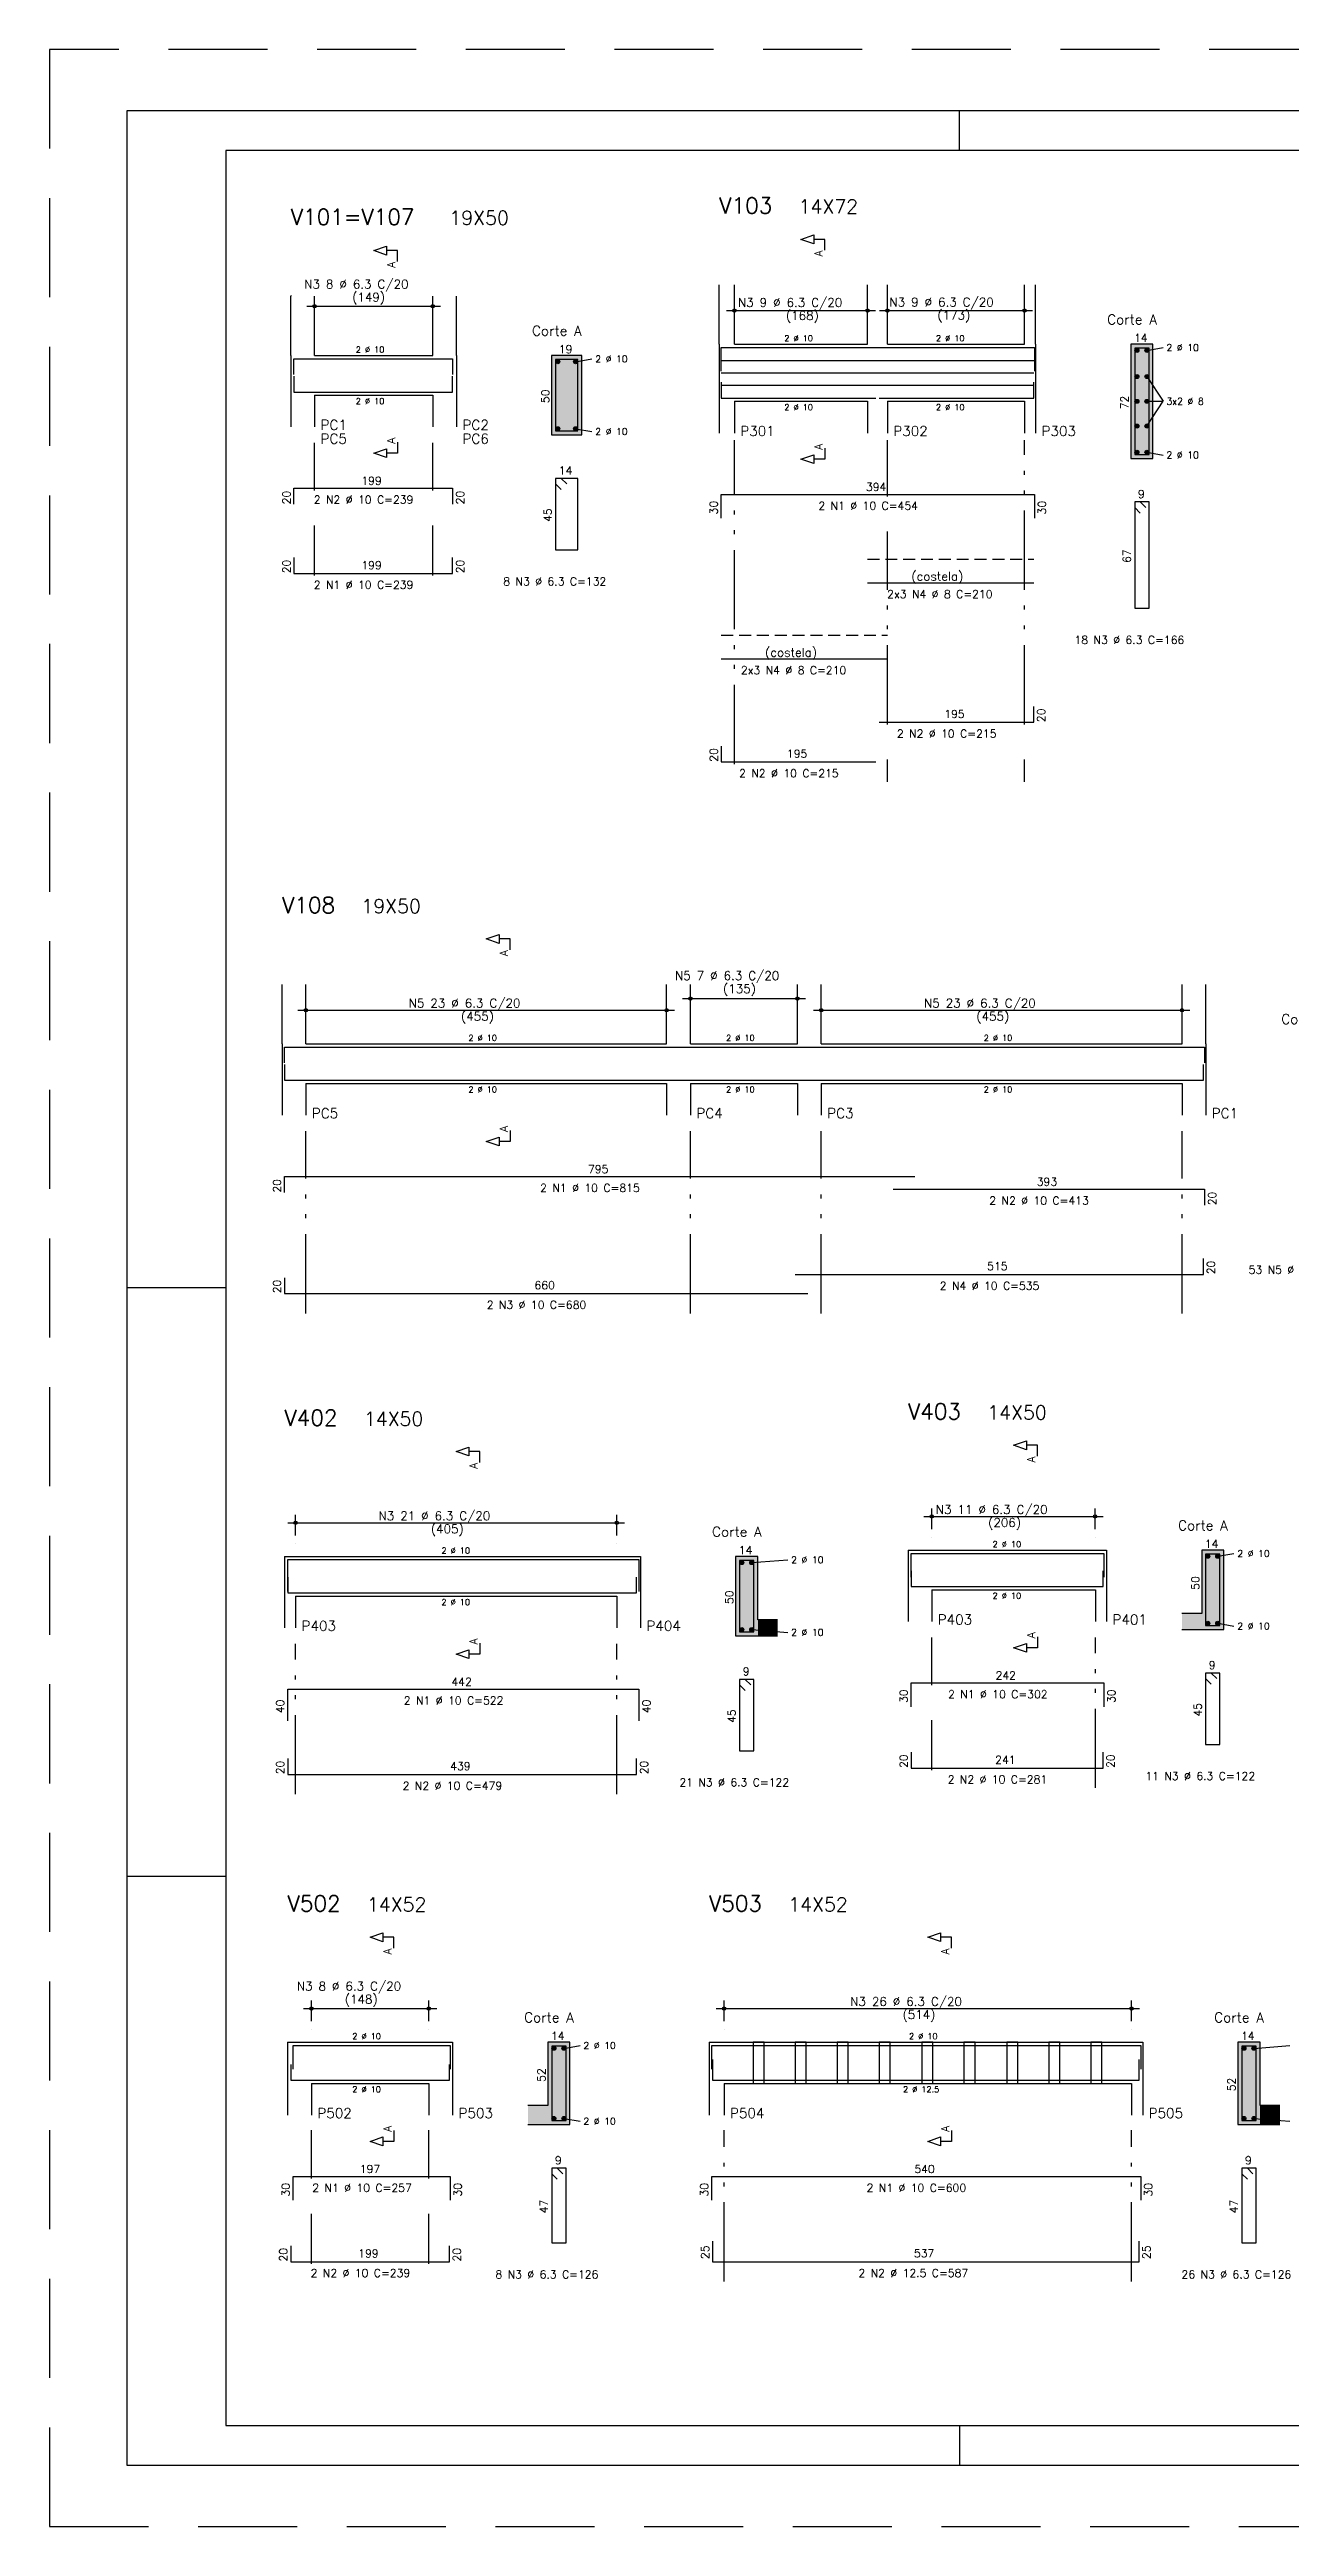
# Model space of a CAD drawing. Extents: x -1.9 to 86, y -1.2 to 61.3.
# Drawn here: x -1.9 to 29.4, y -1.2 to 61.3 of the extents above; entities that cross this region are included whole.
import ezdxf

# ---------------------------------------------------------------- set-up
doc = ezdxf.new("R2010")
doc.units = 0
doc.header["$MEASUREMENT"] = 0
for name, pattern in [('ESTILO_TQS_0001', [0.45, 0.3, -0.15]), ('ESTILO_TQS_0004', [3.3, 2, -0.4, 0.05, -0.4, 0.05, -0.4]), ('HIDDEN', [0.375, 0.25, -0.125])]:
    doc.linetypes.add(name, pattern=pattern)
doc.layers.get('0').update_dxf_attribs({"linetype": 'CONTINUOUS'})
doc.layers.get('Defpoints').update_dxf_attribs({"linetype": 'CONTINUOUS'})
for name, color, linetype in [('ARQ_FOLHA', 7, 'CONTINUOUS'), ('PENA_01', 1, 'CONTINUOUS'), ('PENA_02', 2, 'CONTINUOUS'), ('PENA_03', 3, 'CONTINUOUS'), ('PENA_04', 4, 'CONTINUOUS'), ('PENA_05', 5, 'CONTINUOUS'), ('PENA_06', 6, 'CONTINUOUS'), ('PENA_10', 253, 'CONTINUOUS')]:
    doc.layers.add(name, color=color, linetype=linetype)
doc.styles.get("Standard").update_dxf_attribs({"font": 'ROMANS.SHX'})

# ---------------------------------------------------------------- blocks, each defined once
blk = doc.blocks.new('FOLHA A1 - 841 X 594')
at = {"layer": 'ARQ_FOLHA', "color": 1}
for p, q in [((-631, 584), (-631, 594)), ((-816, 297), (-841, 297)), ((-816, 148.5), (-841, 148.5)), ((-631, 10), (-631, 0))]:
    blk.add_line(p, q, dxfattribs=at)
for points in [[(-841, 0), (0, 0), (0, 594), (-841, 594)], [(-816, 10), (-10, 10), (-10, 584), (-816, 584)]]:
    blk.add_lwpolyline(points, close=True, dxfattribs=at)
at = {"layer": 'Defpoints', "color": 8, "linetype": 'HIDDEN', "ltscale": 100}
blk.add_lwpolyline([(-860.5, 609.5), (-860.5, -15.5), (19.5, -15.5), (19.5, 609.5)], close=True, dxfattribs=at)
blk = doc.blocks.new('*U23')
blk.add_blockref('FOLHA A1 - 841 X 594', (0, 0))

msp = doc.modelspace()

# ---------------------------------------------------------------- linework, layer by layer
at = {"layer": 'PENA_01', "linetype": 'Continuous'}
for p, q in [((4.736, 54.114), (4.736, 55.03)), ((7.716, 54.114), (7.716, 55.03)), ((4.536, 54.83), (7.916, 54.83)), ((15.125, 54.719), (18.885, 54.719)), ((15.325, 54.399), (15.325, 54.919)), ((18.685, 54.399), (18.685, 54.919)), ((18.985, 54.719), (22.845, 54.719)), ((19.185, 54.399), (19.185, 54.919)), ((22.645, 54.399), (22.645, 54.919)), ((25.73, 53.714), (26.14, 53.784)), ((11.321, 53.429), (11.731, 53.499)), ((25.73, 53.054), (26.14, 52.429)), ((25.73, 51.804), (26.14, 52.429)), ((25.73, 52.429), (26.14, 52.429)), ((11.321, 51.739), (11.731, 51.669)), ((25.73, 51.144), (26.14, 51.074)), ((14.217, 36.746), (14.217, 37.559)), ((16.917, 36.746), (16.917, 37.559)), ((4.317, 37.066), (13.817, 37.066)), ((4.517, 36.746), (4.517, 37.266)), ((13.617, 36.746), (13.617, 37.266)), ((14.017, 37.359), (17.117, 37.359)), ((17.317, 37.066), (26.817, 37.066)), ((17.517, 36.746), (17.517, 37.266)), ((26.617, 36.746), (26.617, 37.266)), ((20.305, 23.97), (20.305, 24.49)), ((24.425, 23.97), (24.425, 24.49)), ((4.057, 24.131), (12.557, 24.131)), ((4.257, 23.811), (4.257, 24.331)), ((12.357, 23.811), (12.357, 24.331)), ((20.105, 24.29), (24.625, 24.29)), ((15.762, 23.126), (16.672, 23.196)), ((27.518, 23.285), (27.928, 23.355)), ((15.762, 21.436), (16.672, 21.366)), ((27.518, 21.595), (27.928, 21.525)), ((4.456, 11.875), (7.816, 11.875)), ((4.656, 11.555), (4.656, 12.075)), ((7.616, 11.555), (7.616, 12.075)), ((14.865, 11.875), (25.545, 11.875)), ((15.065, 11.555), (15.065, 12.075)), ((25.345, 11.555), (25.345, 12.075)), ((11.023, 10.87), (11.433, 10.94)), ((28.43, 10.87), (29.34, 10.94)), ((11.023, 9.1), (11.433, 9.03)), ((28.43, 9.1), (29.34, 9.03))]:
    msp.add_line(p, q, dxfattribs=at)
at = {"layer": 'PENA_01', "linetype": 'ESTILO_TQS_0004'}
for p, q in [((4.736, 50.181), (4.736, 51.384)), ((7.716, 50.181), (7.716, 51.384)), ((15.325, 43.276), (15.325, 51.449)), ((19.185, 50.026), (19.185, 51.449)), ((22.645, 44.276), (22.645, 51.449)), ((4.736, 48.031), (4.736, 49.297)), ((7.716, 48.031), (7.716, 49.297)), ((19.185, 44.276), (19.185, 49.142)), ((19.185, 42.829), (19.185, 43.392)), ((22.645, 42.829), (22.645, 43.392)), ((4.517, 29.416), (4.517, 34.016)), ((14.217, 29.416), (14.217, 34.016)), ((17.517, 29.416), (17.517, 34.016)), ((26.617, 29.416), (26.617, 34.016)), ((4.257, 17.281), (4.257, 21.081)), ((12.357, 17.281), (12.357, 21.081)), ((20.305, 20.037), (20.305, 21.24)), ((24.433, 17.44), (24.433, 21.24)), ((20.305, 17.887), (20.305, 19.153)), ((4.656, 7.582), (4.656, 8.805)), ((7.618, 7.582), (7.618, 8.805)), ((15.065, 4.985), (15.065, 8.805)), ((25.345, 4.985), (25.345, 8.805)), ((4.656, 5.432), (4.656, 6.698)), ((7.618, 5.432), (7.618, 6.698))]:
    msp.add_line(p, q, dxfattribs=at)
at = {"layer": 'PENA_01', "linetype": 'Continuous'}
for points in [[(15.795, 11.025), (15.795, 9.985), (16.075, 9.985), (16.075, 11.025), (15.795, 11.025)], [(16.855, 11.025), (16.855, 9.985), (17.135, 9.985), (17.135, 11.025), (16.855, 11.025)], [(17.915, 11.025), (17.915, 9.985), (18.195, 9.985), (18.195, 11.025), (17.915, 11.025)], [(18.975, 11.025), (18.975, 9.985), (19.255, 9.985), (19.255, 11.025), (18.975, 11.025)], [(20.055, 11.025), (20.055, 9.985), (20.335, 9.985), (20.335, 11.025), (20.055, 11.025)], [(21.115, 11.025), (21.115, 9.985), (21.395, 9.985), (21.395, 11.025), (21.115, 11.025)], [(22.195, 11.025), (22.195, 9.985), (22.475, 9.985), (22.475, 11.025), (22.195, 11.025)], [(23.255, 11.025), (23.255, 9.985), (23.535, 9.985), (23.535, 11.025), (23.255, 11.025)], [(24.315, 11.025), (24.315, 9.985), (24.595, 9.985), (24.595, 11.025), (24.315, 11.025)]]:
    msp.add_lwpolyline(points, dxfattribs=at)
at = {"layer": 'PENA_02', "linetype": 'Continuous'}
for centre, radius in [((4.736, 54.83), 0.0416), ((4.736, 54.83), 0.0208), ((7.716, 54.83), 0.0416), ((7.716, 54.83), 0.0208), ((15.325, 54.719), 0.0416), ((15.325, 54.719), 0.0208), ((18.685, 54.719), 0.0416), ((18.685, 54.719), 0.0208), ((19.185, 54.719), 0.0416), ((19.185, 54.719), 0.0208), ((22.645, 54.719), 0.0416), ((22.645, 54.719), 0.0208), ((4.517, 37.066), 0.0416), ((4.517, 37.066), 0.0208), ((13.617, 37.066), 0.0416), ((13.617, 37.066), 0.0208), ((14.217, 37.359), 0.0416), ((14.217, 37.359), 0.0208), ((16.917, 37.359), 0.0416), ((16.917, 37.359), 0.0208), ((17.517, 37.066), 0.0416), ((17.517, 37.066), 0.0208), ((26.617, 37.066), 0.0416), ((26.617, 37.066), 0.0208), ((4.257, 24.131), 0.0416), ((4.257, 24.131), 0.0208), ((12.357, 24.131), 0.0416), ((12.357, 24.131), 0.0208), ((20.305, 24.29), 0.0416), ((20.305, 24.29), 0.0208), ((24.425, 24.29), 0.0416), ((24.425, 24.29), 0.0208), ((4.656, 11.875), 0.0416), ((4.656, 11.875), 0.0208), ((7.616, 11.875), 0.0416), ((7.616, 11.875), 0.0208), ((15.065, 11.875), 0.0416), ((15.065, 11.875), 0.0208), ((25.345, 11.875), 0.0416), ((25.345, 11.875), 0.0208)]:
    msp.add_circle(centre, radius, dxfattribs=at)
at = {"layer": 'PENA_03', "linetype": 'Continuous'}
for p, q in [((4.136, 53.584), (4.136, 55.084)), ((4.736, 53.584), (4.736, 55.084)), ((7.716, 53.584), (7.716, 55.084)), ((8.316, 53.584), (8.316, 55.084)), ((14.945, 53.869), (14.945, 55.369)), ((15.325, 53.869), (15.325, 55.369)), ((18.685, 53.869), (18.685, 55.369)), ((19.185, 53.869), (19.185, 55.369)), ((22.645, 53.869), (22.645, 55.369)), ((22.925, 53.869), (22.925, 55.369)), ((4.736, 53.914), (4.736, 53.914)), ((7.716, 53.914), (7.716, 53.914)), ((14.945, 53.869), (14.945, 52.429)), ((15.325, 54.199), (15.325, 54.199)), ((15.325, 53.869), (18.685, 53.869)), ((18.685, 54.199), (18.685, 54.199)), ((19.185, 54.199), (19.185, 54.199)), ((19.185, 53.869), (22.645, 53.869)), ((22.645, 54.199), (22.645, 54.199)), ((22.925, 53.869), (22.925, 52.429)), ((25.885, 53.869), (25.325, 53.869)), ((25.325, 53.869), (25.325, 50.989)), ((25.885, 50.989), (25.885, 53.869)), ((4.136, 53.584), (4.136, 52.584)), ((4.736, 53.584), (7.716, 53.584)), ((8.316, 53.584), (8.316, 52.584)), ((11.476, 53.584), (10.716, 53.584)), ((10.716, 53.584), (10.716, 51.584)), ((11.476, 51.584), (11.476, 53.584)), ((4.136, 52.584), (4.136, 51.784)), ((4.736, 52.584), (7.716, 52.584)), ((4.736, 52.584), (4.736, 51.784)), ((7.716, 52.584), (7.716, 51.784)), ((8.316, 52.584), (8.316, 51.784)), ((14.945, 52.429), (14.945, 51.629)), ((15.325, 52.429), (18.685, 52.429)), ((15.325, 52.429), (15.325, 51.629)), ((18.685, 52.429), (18.685, 51.629)), ((19.185, 52.429), (22.645, 52.429)), ((19.185, 52.429), (19.185, 51.629)), ((22.645, 52.429), (22.645, 51.629)), ((22.925, 52.429), (22.925, 51.629)), ((10.716, 51.584), (11.476, 51.584)), ((25.325, 50.989), (25.885, 50.989)), ((3.917, 36.216), (3.917, 37.716)), ((4.517, 36.216), (4.517, 37.716)), ((13.617, 36.216), (13.617, 37.716)), ((14.217, 36.216), (14.217, 37.716)), ((16.917, 36.216), (16.917, 37.716)), ((17.517, 36.216), (17.517, 37.716)), ((26.617, 36.216), (26.617, 37.716)), ((27.217, 36.216), (27.217, 37.716)), ((4.517, 36.546), (4.517, 36.546)), ((13.617, 36.546), (13.617, 36.546)), ((14.217, 36.546), (14.217, 36.546)), ((16.917, 36.546), (16.917, 36.546)), ((17.517, 36.546), (17.517, 36.546)), ((26.617, 36.546), (26.617, 36.546)), ((3.917, 36.216), (3.917, 35.216)), ((4.517, 36.216), (13.617, 36.216)), ((14.217, 36.216), (16.917, 36.216)), ((17.517, 36.216), (26.617, 36.216)), ((27.217, 36.216), (27.217, 35.216)), ((3.917, 35.216), (3.917, 34.416)), ((4.517, 35.216), (13.617, 35.216)), ((4.517, 35.216), (4.517, 34.416)), ((13.617, 35.216), (13.617, 34.416)), ((14.217, 35.216), (16.917, 35.216)), ((14.217, 35.216), (14.217, 34.416)), ((16.917, 35.216), (16.917, 34.416)), ((17.517, 35.216), (26.617, 35.216)), ((17.517, 35.216), (17.517, 34.416)), ((26.617, 35.216), (26.617, 34.416)), ((27.217, 35.216), (27.217, 34.416)), ((20.305, 23.77), (20.305, 23.77)), ((24.425, 23.77), (24.425, 23.77)), ((3.977, 23.281), (3.977, 22.281)), ((3.977, 23.281), (4.257, 23.281)), ((4.257, 23.611), (4.257, 23.611)), ((4.257, 23.281), (12.357, 23.281)), ((12.357, 23.611), (12.357, 23.611)), ((12.357, 23.281), (12.957, 23.281)), ((12.957, 23.281), (12.957, 22.281)), ((15.917, 23.281), (15.357, 23.281)), ((15.357, 23.281), (15.357, 21.281)), ((15.917, 21.681), (15.917, 23.281)), ((19.705, 23.44), (19.705, 22.44)), ((19.705, 23.44), (20.305, 23.44)), ((20.305, 23.44), (24.433, 23.44)), ((24.433, 23.44), (24.713, 23.44)), ((24.713, 23.44), (24.713, 22.44)), ((27.673, 23.44), (27.113, 23.44)), ((27.113, 23.44), (27.113, 21.84)), ((27.673, 21.44), (27.673, 23.44)), ((3.977, 22.281), (3.977, 21.481)), ((4.257, 22.281), (12.357, 22.281)), ((4.257, 22.281), (4.257, 21.481)), ((12.357, 22.281), (12.357, 21.481)), ((12.957, 22.281), (12.957, 21.481)), ((19.705, 22.44), (19.705, 21.64)), ((20.305, 22.44), (24.433, 22.44)), ((20.305, 22.44), (20.305, 21.64)), ((24.433, 22.44), (24.433, 21.64)), ((24.713, 22.44), (24.713, 21.64)), ((15.357, 21.281), (15.917, 21.281)), ((16.417, 21.681), (15.917, 21.681)), ((15.917, 21.281), (15.917, 21.281)), ((15.917, 21.281), (16.417, 21.281)), ((27.113, 21.84), (26.613, 21.84)), ((26.613, 21.44), (27.113, 21.44)), ((27.113, 21.44), (27.113, 21.44)), ((27.113, 21.44), (27.673, 21.44)), ((4.656, 11.355), (4.656, 11.355)), ((7.616, 11.355), (7.616, 11.355)), ((15.065, 11.355), (15.065, 11.355)), ((25.345, 11.355), (25.345, 11.355)), ((4.056, 11.025), (4.056, 9.985)), ((4.056, 11.025), (4.656, 11.025)), ((4.656, 11.025), (7.618, 11.025)), ((7.618, 11.025), (8.218, 11.025)), ((8.218, 11.025), (8.218, 9.985)), ((11.178, 11.025), (10.618, 11.025)), ((10.618, 11.025), (10.618, 9.425)), ((11.178, 8.945), (11.178, 11.025)), ((14.685, 11.025), (14.685, 9.985)), ((14.685, 11.025), (15.065, 11.025)), ((15.065, 11.025), (25.345, 11.025)), ((25.345, 11.025), (25.625, 11.025)), ((25.625, 11.025), (25.625, 9.985)), ((28.585, 11.025), (28.025, 11.025)), ((28.025, 11.025), (28.025, 8.945)), ((28.585, 9.425), (28.585, 11.025)), ((4.056, 9.985), (4.056, 9.185)), ((4.656, 9.985), (7.618, 9.985)), ((4.656, 9.985), (4.656, 9.185)), ((7.618, 9.985), (7.618, 9.185)), ((8.218, 9.985), (8.218, 9.185)), ((10.618, 9.425), (10.118, 9.425)), ((14.685, 9.985), (14.685, 9.185)), ((15.065, 9.985), (25.345, 9.985)), ((15.065, 9.985), (15.065, 9.185)), ((25.345, 9.985), (25.345, 9.185)), ((25.625, 9.985), (25.625, 9.185)), ((29.085, 9.425), (28.585, 9.425)), ((10.118, 8.945), (10.618, 8.945)), ((10.618, 8.945), (10.618, 8.945)), ((10.618, 8.945), (11.178, 8.945)), ((28.025, 8.945), (28.585, 8.945)), ((28.585, 8.945), (28.585, 8.945)), ((28.585, 8.945), (29.085, 8.945))]:
    msp.add_line(p, q, dxfattribs=at)
for points in [[(6.826, 55.954), (6.826, 56.231), (6.549, 56.231), (6.549, 56.12), (6.226, 56.231), (6.549, 56.342), (6.549, 56.231)], [(17.605, 56.239), (17.605, 56.516), (17.328, 56.516), (17.328, 56.405), (17.005, 56.516), (17.328, 56.627), (17.328, 56.516)], [(6.826, 51.399), (6.826, 51.122), (6.549, 51.122), (6.549, 51.011), (6.226, 51.122), (6.549, 51.233), (6.549, 51.122)], [(17.605, 51.244), (17.605, 50.967), (17.328, 50.967), (17.328, 50.856), (17.005, 50.967), (17.328, 51.078), (17.328, 50.967)], [(9.667, 38.586), (9.667, 38.863), (9.39, 38.863), (9.39, 38.752), (9.067, 38.863), (9.39, 38.974), (9.39, 38.863)], [(9.667, 34.031), (9.667, 33.754), (9.39, 33.754), (9.39, 33.643), (9.067, 33.754), (9.39, 33.865), (9.39, 33.754)], [(8.907, 25.651), (8.907, 25.927), (8.63, 25.927), (8.63, 25.817), (8.307, 25.927), (8.63, 26.038), (8.63, 25.927)], [(22.969, 25.81), (22.969, 26.087), (22.692, 26.087), (22.692, 25.976), (22.369, 26.087), (22.692, 26.198), (22.692, 26.087)], [(22.969, 21.255), (22.969, 20.978), (22.692, 20.978), (22.692, 20.868), (22.369, 20.978), (22.692, 21.089), (22.692, 20.978)], [(8.907, 21.096), (8.907, 20.819), (8.63, 20.819), (8.63, 20.708), (8.307, 20.819), (8.63, 20.929), (8.63, 20.819)], [(6.737, 13.395), (6.737, 13.672), (6.46, 13.672), (6.46, 13.561), (6.137, 13.672), (6.46, 13.783), (6.46, 13.672)], [(20.805, 13.395), (20.805, 13.672), (20.528, 13.672), (20.528, 13.562), (20.205, 13.672), (20.528, 13.783), (20.528, 13.672)], [(6.737, 8.8), (6.737, 8.523), (6.46, 8.523), (6.46, 8.413), (6.137, 8.523), (6.46, 8.634), (6.46, 8.523)], [(20.805, 8.8), (20.805, 8.523), (20.528, 8.523), (20.528, 8.413), (20.205, 8.523), (20.528, 8.634), (20.528, 8.523)]]:
    msp.add_lwpolyline(points, dxfattribs=at)
for centre in [(25.48, 53.714), (25.73, 53.714), (10.871, 53.429), (11.321, 53.429), (25.48, 53.054), (25.73, 53.054), (25.48, 52.429), (25.73, 52.429), (10.871, 51.739), (11.321, 51.739), (25.48, 51.804), (25.73, 51.804), (25.48, 51.144), (25.73, 51.144), (15.512, 23.126), (15.762, 23.126), (27.268, 23.285), (27.518, 23.285), (15.512, 21.436), (15.762, 21.436), (27.268, 21.595), (27.518, 21.595), (10.773, 10.87), (11.023, 10.87), (28.18, 10.87), (28.43, 10.87), (10.773, 9.1), (11.023, 9.1), (28.18, 9.1), (28.43, 9.1)]:
    msp.add_circle(centre, 0.05, dxfattribs=at)
for points in [[(25.53, 53.714), (25.455, 53.757), (25.433, 53.731)], [(25.53, 53.714), (25.488, 53.763), (25.455, 53.757)], [(25.53, 53.714), (25.518, 53.746), (25.488, 53.763)], [(25.78, 53.714), (25.705, 53.757), (25.683, 53.731)], [(25.78, 53.714), (25.738, 53.763), (25.705, 53.757)], [(25.78, 53.714), (25.768, 53.746), (25.738, 53.763)], [(10.921, 53.429), (10.846, 53.472), (10.824, 53.446)], [(10.921, 53.429), (10.824, 53.446), (10.824, 53.412)], [(10.921, 53.429), (10.824, 53.412), (10.846, 53.386)], [(10.921, 53.429), (10.88, 53.478), (10.846, 53.472)], [(10.921, 53.429), (10.846, 53.386), (10.88, 53.38)], [(10.921, 53.429), (10.91, 53.461), (10.88, 53.478)], [(10.921, 53.429), (10.88, 53.38), (10.91, 53.397)], [(10.921, 53.429), (10.91, 53.397), (10.921, 53.429)], [(11.371, 53.429), (11.296, 53.472), (11.274, 53.446)], [(11.371, 53.429), (11.274, 53.446), (11.274, 53.412)], [(11.371, 53.429), (11.274, 53.412), (11.296, 53.386)], [(11.371, 53.429), (11.33, 53.478), (11.296, 53.472)], [(11.371, 53.429), (11.296, 53.386), (11.33, 53.38)], [(11.371, 53.429), (11.36, 53.461), (11.33, 53.478)], [(11.371, 53.429), (11.33, 53.38), (11.36, 53.397)], [(11.371, 53.429), (11.36, 53.397), (11.371, 53.429)], [(25.53, 53.714), (25.433, 53.731), (25.433, 53.697)], [(25.53, 53.714), (25.433, 53.697), (25.455, 53.671)], [(25.53, 53.714), (25.455, 53.671), (25.488, 53.665)], [(25.53, 53.714), (25.488, 53.665), (25.518, 53.682)], [(25.53, 53.714), (25.518, 53.682), (25.53, 53.714)], [(25.78, 53.714), (25.683, 53.731), (25.683, 53.697)], [(25.78, 53.714), (25.683, 53.697), (25.705, 53.671)], [(25.78, 53.714), (25.705, 53.671), (25.738, 53.665)], [(25.78, 53.714), (25.738, 53.665), (25.768, 53.682)], [(25.78, 53.714), (25.768, 53.682), (25.78, 53.714)], [(25.53, 53.054), (25.455, 53.098), (25.433, 53.071)], [(25.53, 53.054), (25.433, 53.071), (25.433, 53.037)], [(25.53, 53.054), (25.433, 53.037), (25.455, 53.011)], [(25.53, 53.054), (25.488, 53.104), (25.455, 53.098)], [(25.53, 53.054), (25.455, 53.011), (25.488, 53.005)], [(25.53, 53.054), (25.518, 53.086), (25.488, 53.104)], [(25.53, 53.054), (25.488, 53.005), (25.518, 53.022)], [(25.53, 53.054), (25.518, 53.022), (25.53, 53.054)], [(25.78, 53.054), (25.705, 53.098), (25.683, 53.071)], [(25.78, 53.054), (25.683, 53.071), (25.683, 53.037)], [(25.78, 53.054), (25.683, 53.037), (25.705, 53.011)], [(25.78, 53.054), (25.738, 53.104), (25.705, 53.098)], [(25.78, 53.054), (25.705, 53.011), (25.738, 53.005)], [(25.78, 53.054), (25.768, 53.086), (25.738, 53.104)], [(25.78, 53.054), (25.738, 53.005), (25.768, 53.022)], [(25.78, 53.054), (25.768, 53.022), (25.78, 53.054)], [(25.53, 52.429), (25.455, 52.472), (25.433, 52.446)], [(25.53, 52.429), (25.433, 52.446), (25.433, 52.412)], [(25.53, 52.429), (25.433, 52.412), (25.455, 52.386)], [(25.53, 52.429), (25.488, 52.478), (25.455, 52.472)], [(25.53, 52.429), (25.455, 52.386), (25.488, 52.38)], [(25.53, 52.429), (25.518, 52.461), (25.488, 52.478)], [(25.53, 52.429), (25.488, 52.38), (25.518, 52.397)], [(25.53, 52.429), (25.518, 52.397), (25.53, 52.429)], [(25.78, 52.429), (25.705, 52.472), (25.683, 52.446)], [(25.78, 52.429), (25.683, 52.446), (25.683, 52.412)], [(25.78, 52.429), (25.683, 52.412), (25.705, 52.386)], [(25.78, 52.429), (25.738, 52.478), (25.705, 52.472)], [(25.78, 52.429), (25.705, 52.386), (25.738, 52.38)], [(25.78, 52.429), (25.768, 52.461), (25.738, 52.478)], [(25.78, 52.429), (25.738, 52.38), (25.768, 52.397)], [(25.78, 52.429), (25.768, 52.397), (25.78, 52.429)], [(10.921, 51.739), (10.846, 51.782), (10.824, 51.756)], [(10.921, 51.739), (10.824, 51.756), (10.824, 51.722)], [(10.921, 51.739), (10.824, 51.722), (10.846, 51.696)], [(10.921, 51.739), (10.88, 51.788), (10.846, 51.782)], [(10.921, 51.739), (10.846, 51.696), (10.88, 51.69)], [(10.921, 51.739), (10.91, 51.771), (10.88, 51.788)], [(10.921, 51.739), (10.88, 51.69), (10.91, 51.707)], [(10.921, 51.739), (10.91, 51.707), (10.921, 51.739)], [(11.371, 51.739), (11.296, 51.782), (11.274, 51.756)], [(11.371, 51.739), (11.274, 51.756), (11.274, 51.722)], [(11.371, 51.739), (11.274, 51.722), (11.296, 51.696)], [(11.371, 51.739), (11.33, 51.788), (11.296, 51.782)], [(11.371, 51.739), (11.296, 51.696), (11.33, 51.69)], [(11.371, 51.739), (11.36, 51.771), (11.33, 51.788)], [(11.371, 51.739), (11.33, 51.69), (11.36, 51.707)], [(11.371, 51.739), (11.36, 51.707), (11.371, 51.739)], [(25.53, 51.804), (25.455, 51.847), (25.433, 51.821)], [(25.53, 51.804), (25.433, 51.821), (25.433, 51.786)], [(25.53, 51.804), (25.433, 51.786), (25.455, 51.76)], [(25.53, 51.804), (25.488, 51.853), (25.455, 51.847)], [(25.53, 51.804), (25.455, 51.76), (25.488, 51.754)], [(25.53, 51.804), (25.518, 51.836), (25.488, 51.853)], [(25.53, 51.804), (25.488, 51.754), (25.518, 51.771)], [(25.53, 51.804), (25.518, 51.771), (25.53, 51.804)], [(25.78, 51.804), (25.705, 51.847), (25.683, 51.821)], [(25.78, 51.804), (25.683, 51.821), (25.683, 51.786)], [(25.78, 51.804), (25.683, 51.786), (25.705, 51.76)], [(25.78, 51.804), (25.738, 51.853), (25.705, 51.847)], [(25.78, 51.804), (25.705, 51.76), (25.738, 51.754)], [(25.78, 51.804), (25.768, 51.836), (25.738, 51.853)], [(25.78, 51.804), (25.738, 51.754), (25.768, 51.771)], [(25.78, 51.804), (25.768, 51.771), (25.78, 51.804)], [(25.53, 51.144), (25.455, 51.187), (25.433, 51.161)], [(25.53, 51.144), (25.433, 51.161), (25.433, 51.127)], [(25.53, 51.144), (25.433, 51.127), (25.455, 51.101)], [(25.53, 51.144), (25.488, 51.193), (25.455, 51.187)], [(25.53, 51.144), (25.455, 51.101), (25.488, 51.095)], [(25.53, 51.144), (25.518, 51.176), (25.488, 51.193)], [(25.53, 51.144), (25.488, 51.095), (25.518, 51.112)], [(25.53, 51.144), (25.518, 51.112), (25.53, 51.144)], [(25.78, 51.144), (25.705, 51.187), (25.683, 51.161)], [(25.78, 51.144), (25.683, 51.161), (25.683, 51.127)], [(25.78, 51.144), (25.683, 51.127), (25.705, 51.101)], [(25.78, 51.144), (25.738, 51.193), (25.705, 51.187)], [(25.78, 51.144), (25.705, 51.101), (25.738, 51.095)], [(25.78, 51.144), (25.768, 51.176), (25.738, 51.193)], [(25.78, 51.144), (25.738, 51.095), (25.768, 51.112)], [(25.78, 51.144), (25.768, 51.112), (25.78, 51.144)], [(15.562, 23.126), (15.487, 23.169), (15.465, 23.143)], [(15.562, 23.126), (15.465, 23.143), (15.465, 23.108)], [(15.562, 23.126), (15.465, 23.108), (15.487, 23.082)], [(15.562, 23.126), (15.52, 23.175), (15.487, 23.169)], [(15.562, 23.126), (15.487, 23.082), (15.52, 23.076)], [(15.562, 23.126), (15.55, 23.158), (15.52, 23.175)], [(15.562, 23.126), (15.52, 23.076), (15.55, 23.093)], [(15.562, 23.126), (15.55, 23.093), (15.562, 23.126)], [(15.812, 23.126), (15.737, 23.169), (15.715, 23.143)], [(15.812, 23.126), (15.715, 23.143), (15.715, 23.108)], [(15.812, 23.126), (15.715, 23.108), (15.737, 23.082)], [(15.812, 23.126), (15.77, 23.175), (15.737, 23.169)], [(15.812, 23.126), (15.737, 23.082), (15.77, 23.076)], [(15.812, 23.126), (15.8, 23.158), (15.77, 23.175)], [(15.812, 23.126), (15.77, 23.076), (15.8, 23.093)], [(15.812, 23.126), (15.8, 23.093), (15.812, 23.126)], [(27.318, 23.285), (27.243, 23.329), (27.221, 23.302)], [(27.318, 23.285), (27.221, 23.302), (27.221, 23.268)], [(27.318, 23.285), (27.221, 23.268), (27.243, 23.242)], [(27.318, 23.285), (27.276, 23.334), (27.243, 23.329)], [(27.318, 23.285), (27.243, 23.242), (27.276, 23.236)], [(27.318, 23.285), (27.306, 23.317), (27.276, 23.334)], [(27.318, 23.285), (27.276, 23.236), (27.306, 23.253)], [(27.318, 23.285), (27.306, 23.253), (27.318, 23.285)], [(27.568, 23.285), (27.493, 23.329), (27.471, 23.302)], [(27.568, 23.285), (27.471, 23.302), (27.471, 23.268)], [(27.568, 23.285), (27.471, 23.268), (27.493, 23.242)], [(27.568, 23.285), (27.526, 23.334), (27.493, 23.329)], [(27.568, 23.285), (27.493, 23.242), (27.526, 23.236)], [(27.568, 23.285), (27.556, 23.317), (27.526, 23.334)], [(27.568, 23.285), (27.526, 23.236), (27.556, 23.253)], [(27.568, 23.285), (27.556, 23.253), (27.568, 23.285)], [(15.562, 21.436), (15.487, 21.479), (15.465, 21.453)], [(15.562, 21.436), (15.465, 21.453), (15.465, 21.418)], [(15.562, 21.436), (15.465, 21.418), (15.487, 21.392)], [(15.562, 21.436), (15.52, 21.485), (15.487, 21.479)], [(15.562, 21.436), (15.487, 21.392), (15.52, 21.386)], [(15.562, 21.436), (15.55, 21.468), (15.52, 21.485)], [(15.562, 21.436), (15.52, 21.386), (15.55, 21.403)], [(15.562, 21.436), (15.55, 21.403), (15.562, 21.436)], [(15.812, 21.436), (15.737, 21.479), (15.715, 21.453)], [(15.812, 21.436), (15.715, 21.453), (15.715, 21.418)], [(15.812, 21.436), (15.715, 21.418), (15.737, 21.392)], [(15.812, 21.436), (15.77, 21.485), (15.737, 21.479)], [(15.812, 21.436), (15.737, 21.392), (15.77, 21.386)], [(15.812, 21.436), (15.8, 21.468), (15.77, 21.485)], [(15.812, 21.436), (15.77, 21.386), (15.8, 21.403)], [(15.812, 21.436), (15.8, 21.403), (15.812, 21.436)], [(27.318, 21.595), (27.243, 21.639), (27.221, 21.612)], [(27.318, 21.595), (27.221, 21.612), (27.221, 21.578)], [(27.318, 21.595), (27.221, 21.578), (27.243, 21.552)], [(27.318, 21.595), (27.276, 21.644), (27.243, 21.639)], [(27.318, 21.595), (27.243, 21.552), (27.276, 21.546)], [(27.318, 21.595), (27.306, 21.627), (27.276, 21.644)], [(27.318, 21.595), (27.276, 21.546), (27.306, 21.563)], [(27.318, 21.595), (27.306, 21.563), (27.318, 21.595)], [(27.568, 21.595), (27.493, 21.639), (27.471, 21.612)], [(27.568, 21.595), (27.471, 21.612), (27.471, 21.578)], [(27.568, 21.595), (27.471, 21.578), (27.493, 21.552)], [(27.568, 21.595), (27.526, 21.644), (27.493, 21.639)], [(27.568, 21.595), (27.493, 21.552), (27.526, 21.546)], [(27.568, 21.595), (27.556, 21.627), (27.526, 21.644)], [(27.568, 21.595), (27.526, 21.546), (27.556, 21.563)], [(27.568, 21.595), (27.556, 21.563), (27.568, 21.595)], [(10.823, 10.87), (10.748, 10.914), (10.726, 10.887)], [(10.823, 10.87), (10.726, 10.887), (10.726, 10.853)], [(10.823, 10.87), (10.726, 10.853), (10.748, 10.827)], [(10.823, 10.87), (10.782, 10.919), (10.748, 10.914)], [(10.823, 10.87), (10.748, 10.827), (10.782, 10.821)], [(10.823, 10.87), (10.812, 10.902), (10.782, 10.919)], [(10.823, 10.87), (10.782, 10.821), (10.812, 10.838)], [(10.823, 10.87), (10.812, 10.838), (10.823, 10.87)], [(11.073, 10.87), (10.998, 10.914), (10.976, 10.887)], [(11.073, 10.87), (10.976, 10.887), (10.976, 10.853)], [(11.073, 10.87), (10.976, 10.853), (10.998, 10.827)], [(11.073, 10.87), (11.032, 10.919), (10.998, 10.914)], [(11.073, 10.87), (10.998, 10.827), (11.032, 10.821)], [(11.073, 10.87), (11.062, 10.902), (11.032, 10.919)], [(11.073, 10.87), (11.032, 10.821), (11.062, 10.838)], [(11.073, 10.87), (11.062, 10.838), (11.073, 10.87)], [(28.23, 10.87), (28.155, 10.914), (28.133, 10.887)], [(28.23, 10.87), (28.133, 10.887), (28.133, 10.853)], [(28.23, 10.87), (28.133, 10.853), (28.155, 10.827)], [(28.23, 10.87), (28.189, 10.92), (28.155, 10.914)], [(28.23, 10.87), (28.155, 10.827), (28.189, 10.821)], [(28.23, 10.87), (28.218, 10.903), (28.189, 10.92)], [(28.23, 10.87), (28.189, 10.821), (28.218, 10.838)], [(28.23, 10.87), (28.218, 10.838), (28.23, 10.87)], [(28.48, 10.87), (28.405, 10.914), (28.383, 10.887)], [(28.48, 10.87), (28.383, 10.887), (28.383, 10.853)], [(28.48, 10.87), (28.383, 10.853), (28.405, 10.827)], [(28.48, 10.87), (28.439, 10.92), (28.405, 10.914)], [(28.48, 10.87), (28.405, 10.827), (28.439, 10.821)], [(28.48, 10.87), (28.468, 10.903), (28.439, 10.92)], [(28.48, 10.87), (28.439, 10.821), (28.468, 10.838)], [(28.48, 10.87), (28.468, 10.838), (28.48, 10.87)], [(10.823, 9.1), (10.748, 9.144), (10.726, 9.117)], [(10.823, 9.1), (10.726, 9.117), (10.726, 9.083)], [(10.823, 9.1), (10.726, 9.083), (10.748, 9.057)], [(10.823, 9.1), (10.782, 9.149), (10.748, 9.144)], [(10.823, 9.1), (10.748, 9.057), (10.782, 9.051)], [(10.823, 9.1), (10.812, 9.132), (10.782, 9.149)], [(10.823, 9.1), (10.782, 9.051), (10.812, 9.068)], [(10.823, 9.1), (10.812, 9.068), (10.823, 9.1)], [(11.073, 9.1), (10.998, 9.144), (10.976, 9.117)], [(11.073, 9.1), (10.976, 9.117), (10.976, 9.083)], [(11.073, 9.1), (10.976, 9.083), (10.998, 9.057)], [(11.073, 9.1), (11.032, 9.149), (10.998, 9.144)], [(11.073, 9.1), (10.998, 9.057), (11.032, 9.051)], [(11.073, 9.1), (11.062, 9.132), (11.032, 9.149)], [(11.073, 9.1), (11.032, 9.051), (11.062, 9.068)], [(11.073, 9.1), (11.062, 9.068), (11.073, 9.1)], [(28.23, 9.1), (28.155, 9.144), (28.133, 9.117)], [(28.23, 9.1), (28.133, 9.117), (28.133, 9.083)], [(28.23, 9.1), (28.133, 9.083), (28.155, 9.057)], [(28.23, 9.1), (28.189, 9.15), (28.155, 9.144)], [(28.23, 9.1), (28.155, 9.057), (28.189, 9.051)], [(28.23, 9.1), (28.218, 9.133), (28.189, 9.15)], [(28.23, 9.1), (28.189, 9.051), (28.218, 9.068)], [(28.23, 9.1), (28.218, 9.068), (28.23, 9.1)], [(28.48, 9.1), (28.405, 9.144), (28.383, 9.117)], [(28.48, 9.1), (28.383, 9.117), (28.383, 9.083)], [(28.48, 9.1), (28.383, 9.083), (28.405, 9.057)], [(28.48, 9.1), (28.439, 9.15), (28.405, 9.144)], [(28.48, 9.1), (28.405, 9.057), (28.439, 9.051)], [(28.48, 9.1), (28.468, 9.133), (28.439, 9.15)], [(28.48, 9.1), (28.439, 9.051), (28.468, 9.068)], [(28.48, 9.1), (28.468, 9.068), (28.48, 9.1)]]:
    msp.add_solid(points, dxfattribs=at)
at = {"layer": 'PENA_04', "linetype": 'Continuous'}
for p, q in [((14.994, 53.189), (14.994, 53.789)), ((14.994, 53.789), (22.894, 53.789)), ((22.894, 53.789), (22.894, 53.189)), ((4.216, 53.104), (4.216, 53.504)), ((4.216, 53.504), (8.216, 53.504)), ((8.216, 53.504), (8.216, 53.104)), ((14.995, 53.462), (19.185, 53.462)), ((14.995, 53.149), (19.185, 53.149)), ((18.685, 53.462), (22.875, 53.462)), ((18.685, 53.149), (22.875, 53.149)), ((4.216, 53.064), (4.216, 52.664)), ((4.216, 52.664), (8.216, 52.664)), ((8.216, 52.664), (8.216, 53.064)), ((14.995, 52.909), (14.995, 52.509)), ((14.995, 52.836), (19.185, 52.836)), ((14.995, 52.509), (18.895, 52.509)), ((18.685, 52.836), (22.875, 52.836)), ((18.975, 52.509), (22.875, 52.509)), ((22.875, 52.509), (22.875, 52.909)), ((3.977, 35.736), (3.977, 36.136)), ((3.977, 36.136), (19.877, 36.136)), ((3.977, 35.696), (3.977, 35.296)), ((19.328, 36.136), (27.188, 36.136)), ((27.157, 35.296), (27.157, 35.696)), ((27.188, 36.136), (27.188, 35.736)), ((3.977, 35.296), (17.177, 35.296)), ((16.857, 35.296), (27.157, 35.296)), ((4.057, 22.401), (4.057, 23.201)), ((4.057, 23.201), (12.917, 23.201)), ((12.917, 23.201), (12.917, 22.401)), ((19.785, 22.76), (19.785, 23.36)), ((19.785, 23.36), (24.645, 23.36)), ((24.645, 23.36), (24.645, 22.76)), ((4.057, 22.761), (4.057, 22.361)), ((12.857, 22.361), (12.857, 22.761)), ((19.785, 22.92), (19.785, 22.52)), ((19.785, 22.52), (24.625, 22.52)), ((24.625, 22.52), (24.625, 22.92)), ((4.057, 22.361), (12.857, 22.361)), ((4.196, 10.345), (4.196, 10.945)), ((4.196, 10.945), (8.156, 10.945)), ((8.156, 10.945), (8.156, 10.345)), ((14.755, 10.345), (14.755, 10.945)), ((14.755, 10.945), (25.575, 10.945)), ((25.575, 10.945), (25.575, 10.345)), ((4.136, 10.465), (4.136, 10.065)), ((4.136, 10.065), (8.136, 10.065)), ((8.136, 10.065), (8.136, 10.465)), ((14.775, 10.585), (14.775, 10.065)), ((14.775, 10.065), (25.535, 10.065)), ((25.535, 10.065), (25.535, 10.585))]:
    msp.add_line(p, q, dxfattribs=at)
for points in [[(25.425, 53.769), (25.425, 51.089), (25.785, 51.089), (25.785, 53.769), (25.425, 53.769)], [(10.816, 53.484), (10.816, 51.684), (11.376, 51.684), (11.376, 53.484), (10.816, 53.484)], [(15.457, 23.181), (15.457, 21.381), (15.817, 21.381), (15.817, 23.181), (15.457, 23.181)], [(27.213, 23.34), (27.213, 21.54), (27.573, 21.54), (27.573, 23.34), (27.213, 23.34)], [(10.718, 10.925), (10.718, 9.045), (11.078, 9.045), (11.078, 10.925), (10.718, 10.925)], [(28.125, 10.925), (28.125, 9.045), (28.485, 9.045), (28.485, 10.925), (28.125, 10.925)]]:
    msp.add_lwpolyline(points, dxfattribs=at)
at = {"layer": 'PENA_05', "linetype": 'Continuous'}
for p, q in [((4.216, 49.834), (4.216, 50.234)), ((4.216, 50.234), (8.216, 50.234)), ((8.216, 50.234), (8.216, 49.834)), ((10.956, 50.484), (10.816, 50.484)), ((10.816, 50.484), (10.816, 48.684)), ((11.376, 50.484), (10.816, 50.484)), ((10.816, 50.484), (10.816, 50.344)), ((10.816, 50.344), (10.956, 50.204)), ((11.096, 50.344), (10.956, 50.484)), ((11.376, 48.684), (11.376, 50.484)), ((14.994, 49.479), (14.994, 50.079)), ((14.994, 50.079), (22.894, 50.079)), ((22.894, 50.079), (22.894, 49.479)), ((25.565, 49.889), (25.425, 49.889)), ((25.425, 49.889), (25.425, 47.209)), ((25.785, 49.889), (25.425, 49.889)), ((25.425, 49.889), (25.425, 49.749)), ((25.425, 49.749), (25.565, 49.609)), ((25.705, 49.749), (25.565, 49.889)), ((25.785, 47.209), (25.785, 49.889)), ((4.216, 48.484), (4.216, 48.084)), ((8.216, 48.084), (8.216, 48.484)), ((10.816, 48.684), (11.376, 48.684)), ((4.216, 48.084), (8.216, 48.084)), ((18.685, 47.849), (22.875, 47.849)), ((25.425, 47.209), (25.785, 47.209)), ((14.995, 45.929), (19.185, 45.929)), ((22.875, 44.329), (22.875, 44.729)), ((18.975, 44.329), (22.875, 44.329)), ((14.995, 43.729), (14.995, 43.329)), ((14.995, 43.329), (18.895, 43.329)), ((3.977, 32.466), (3.977, 32.866)), ((3.977, 32.866), (19.877, 32.866)), ((19.328, 32.546), (27.188, 32.546)), ((27.188, 32.546), (27.188, 32.146)), ((27.157, 30.396), (27.157, 30.796)), ((3.977, 30.316), (3.977, 29.916)), ((16.857, 30.396), (27.157, 30.396)), ((3.977, 29.916), (17.177, 29.916)), ((15.597, 20.181), (15.457, 20.181)), ((15.457, 20.181), (15.457, 18.381)), ((15.817, 20.181), (15.457, 20.181)), ((15.457, 20.181), (15.457, 20.041)), ((15.457, 20.041), (15.597, 19.901)), ((15.737, 20.041), (15.597, 20.181)), ((15.817, 18.381), (15.817, 20.181)), ((19.785, 19.49), (19.785, 20.09)), ((19.785, 20.09), (24.645, 20.09)), ((24.645, 20.09), (24.645, 19.49)), ((27.353, 20.34), (27.213, 20.34)), ((27.213, 20.34), (27.213, 18.54)), ((27.573, 20.34), (27.213, 20.34)), ((27.213, 20.34), (27.213, 20.2)), ((27.213, 20.2), (27.353, 20.06)), ((27.493, 20.2), (27.353, 20.34)), ((27.573, 18.54), (27.573, 20.34)), ((4.057, 19.131), (4.057, 19.931)), ((4.057, 19.931), (12.917, 19.931)), ((12.917, 19.931), (12.917, 19.131)), ((4.057, 18.181), (4.057, 17.781)), ((12.857, 17.781), (12.857, 18.181)), ((15.457, 18.381), (15.817, 18.381)), ((19.785, 18.34), (19.785, 17.94)), ((24.625, 17.94), (24.625, 18.34)), ((27.213, 18.54), (27.573, 18.54)), ((4.057, 17.781), (12.857, 17.781)), ((19.785, 17.94), (24.625, 17.94)), ((4.196, 7.035), (4.196, 7.635)), ((4.196, 7.635), (8.156, 7.635)), ((8.156, 7.635), (8.156, 7.035)), ((10.858, 7.845), (10.718, 7.845)), ((10.718, 7.845), (10.718, 5.965)), ((11.078, 7.845), (10.718, 7.845)), ((10.718, 7.845), (10.718, 7.705)), ((10.718, 7.705), (10.858, 7.565)), ((10.998, 7.705), (10.858, 7.845)), ((11.078, 5.965), (11.078, 7.845)), ((14.755, 7.035), (14.755, 7.635)), ((14.755, 7.635), (25.575, 7.635)), ((25.575, 7.635), (25.575, 7.035)), ((28.265, 7.845), (28.125, 7.845)), ((28.125, 7.845), (28.125, 5.965)), ((28.485, 7.845), (28.125, 7.845)), ((28.125, 7.845), (28.125, 7.705)), ((28.125, 7.705), (28.265, 7.565)), ((28.405, 7.705), (28.265, 7.845)), ((28.485, 5.965), (28.485, 7.845)), ((4.136, 5.885), (4.136, 5.485)), ((8.136, 5.485), (8.136, 5.885)), ((10.718, 5.965), (11.078, 5.965)), ((14.775, 6.005), (14.775, 5.485)), ((25.535, 5.485), (25.535, 6.005)), ((28.125, 5.965), (28.485, 5.965)), ((4.136, 5.485), (8.136, 5.485)), ((14.775, 5.485), (25.535, 5.485))]:
    msp.add_line(p, q, dxfattribs=at)
at = {"layer": 'PENA_06', "linetype": 'ESTILO_TQS_0001'}
for p, q in [((18.685, 48.449), (22.875, 48.449)), ((14.995, 46.529), (19.185, 46.529))]:
    msp.add_line(p, q, dxfattribs=at)
at = {"layer": 'PENA_10', "linetype": 'Continuous'}
for points in [[(25.885, 50.989), (25.885, 53.869), (25.325, 53.869)], [(25.885, 50.989), (25.325, 53.869), (25.325, 50.989)], [(11.476, 51.584), (11.476, 53.584), (10.716, 53.584)], [(11.476, 51.584), (10.716, 53.584), (10.716, 51.584)], [(11.476, 51.584), (10.716, 51.584), (11.476, 51.584)], [(25.885, 50.989), (25.325, 50.989), (25.885, 50.989)], [(15.917, 21.281), (15.917, 23.281), (15.357, 23.281)], [(15.917, 21.281), (15.357, 23.281), (15.357, 21.281)], [(15.917, 21.281), (15.917, 21.681), (15.917, 23.281)], [(27.673, 21.44), (27.673, 23.44), (27.113, 23.44)], [(27.673, 21.44), (27.113, 23.44), (27.113, 21.84)], [(15.917, 21.281), (15.357, 21.281), (15.917, 21.281)], [(15.917, 21.281), (16.417, 21.281), (16.417, 21.681)], [(15.917, 21.281), (16.417, 21.681), (15.917, 21.681)], [(27.673, 21.44), (27.113, 21.84), (26.613, 21.84)], [(27.673, 21.44), (26.613, 21.84), (26.613, 21.44)], [(27.673, 21.44), (26.613, 21.44), (27.113, 21.44)], [(27.673, 21.44), (27.113, 21.44), (27.673, 21.44)], [(11.178, 8.945), (11.178, 11.025), (10.618, 11.025)], [(11.178, 8.945), (10.618, 11.025), (10.618, 9.425)], [(28.585, 8.945), (28.585, 11.025), (28.025, 11.025)], [(28.585, 8.945), (28.025, 11.025), (28.025, 8.945)], [(28.585, 8.945), (28.585, 9.425), (28.585, 11.025)], [(11.178, 8.945), (10.618, 9.425), (10.118, 9.425)], [(11.178, 8.945), (10.118, 9.425), (10.118, 8.945)], [(28.585, 8.945), (29.085, 8.945), (29.085, 9.425)], [(28.585, 8.945), (29.085, 9.425), (28.585, 9.425)], [(11.178, 8.945), (10.118, 8.945), (10.618, 8.945)], [(11.178, 8.945), (10.618, 8.945), (11.178, 8.945)], [(28.585, 8.945), (28.025, 8.945), (28.585, 8.945)]]:
    msp.add_solid(points, dxfattribs=at)

# ---------------------------------------------------------------- block references
at = {"xscale": 0.09999999999999938, "yscale": 0.09999999999999938, "zscale": 0.09999999999999938}
msp.add_blockref('*U23', (84.1, 0.356), dxfattribs=at)

# ---------------------------------------------------------------- texts
at = {"layer": 'PENA_01', "linetype": 'Continuous'}
for s, p in [('14X72', (16.945, 57.169)), ('19X50', (8.136, 56.884)), ('19X50', (5.917, 39.516)), ('14X50', (5.977, 26.581)), ('14X50', (21.705, 26.74)), ('14X52', (6.056, 14.325)), ('14X52', (16.685, 14.325))]:
    msp.add_text(s, height=0.35, dxfattribs=at).set_placement(p)
at = {"layer": 'PENA_02', "linetype": 'Continuous'}
for s, height, p in [('2', 0.017, (4.136, 55.084)), ('PC1', 0.25, (4.886, 51.709)), ('PC2', 0.25, (8.466, 51.709)), ('PC5', 0.25, (4.886, 51.359)), ('PC6', 0.25, (8.466, 51.359)), ('P301', 0.25, (15.475, 51.554)), ('P302', 0.25, (19.335, 51.554)), ('P303', 0.25, (23.075, 51.554)), ('PC5', 0.25, (4.667, 34.341)), ('PC4', 0.25, (14.367, 34.341)), ('PC3', 0.25, (17.667, 34.341)), ('PC1', 0.25, (27.367, 34.341)), ('P403', 0.25, (4.407, 21.406)), ('P404', 0.25, (13.107, 21.406)), ('P403', 0.25, (20.455, 21.565)), ('P401', 0.25, (24.863, 21.565)), ('P502', 0.25, (4.806, 9.11)), ('P503', 0.25, (8.368, 9.11)), ('P504', 0.25, (15.215, 9.11)), ('P505', 0.25, (25.775, 9.11))]:
    msp.add_text(s, height=height, dxfattribs=at).set_placement(p)
at = {"layer": 'PENA_02', "linetype": 'ESTILO_TQS_0004'}
for p in [(19.79, 47.904), (16.1, 45.984)]:
    msp.add_text('(costela)', height=0.22, dxfattribs=at).set_placement(p)
at = {"layer": 'PENA_03', "linetype": 'Continuous'}
for s, p in [('A', (6.766, 55.794)), ('A', (17.545, 56.079)), ('50', (10.656, 52.384)), ('72', (25.265, 52.229)), ('A', (6.766, 51.359)), ('A', (17.545, 51.204)), ('20', (4.126, 49.829)), ('20', (8.506, 49.829)), ('45', (10.716, 49.384)), ('30', (14.904, 49.574)), ('30', (23.184, 49.574)), ('20', (4.126, 48.089)), ('20', (8.506, 48.089)), ('67', (25.325, 48.349)), ('20', (23.165, 44.334)), ('20', (14.905, 43.334)), ('A', (9.607, 38.426)), ('A', (9.607, 33.991)), ('20', (3.887, 32.461)), ('20', (27.478, 32.141)), ('20', (27.447, 30.401)), ('20', (3.887, 29.921)), ('A', (8.847, 25.491)), ('A', (22.909, 25.65)), ('50', (27.053, 22.44)), ('50', (15.297, 22.081)), ('A', (22.909, 21.215)), ('A', (8.847, 21.056)), ('40', (3.967, 19.326)), ('40', (13.207, 19.326)), ('45', (15.357, 19.081)), ('30', (19.695, 19.585)), ('30', (24.935, 19.585)), ('45', (27.113, 19.24)), ('20', (19.695, 17.945)), ('20', (24.915, 17.945)), ('20', (3.967, 17.786)), ('20', (13.147, 17.786)), ('A', (6.677, 13.235)), ('A', (20.745, 13.235)), ('52', (10.558, 10.025)), ('52', (27.965, 9.785)), ('A', (6.677, 8.76)), ('A', (20.745, 8.76)), ('30', (4.106, 7.13)), ('30', (8.446, 7.13)), ('47', (10.618, 6.705)), ('30', (14.665, 7.13)), ('30', (25.865, 7.13)), ('47', (28.025, 6.705)), ('20', (4.046, 5.49)), ('20', (8.426, 5.49)), ('25', (14.687, 5.552)), ('25', (25.822, 5.552))]:
    msp.add_text(s, height=0.2, rotation=90, dxfattribs=at).set_placement(p)
for s, height, p in [('N3 8 %%c 6.3 C/20', 0.22, (4.474, 55.276)), ('(149)', 0.22, (5.684, 54.946)), ('N3 9 %%c 6.3 C/20', 0.22, (15.416, 54.813)), ('N3 9 %%c 6.3 C/20', 0.22, (19.237, 54.823)), ('(168)', 0.22, (16.626, 54.483)), ('(173)', 0.22, (20.447, 54.493)), ('Corte A', 0.25, (24.73, 54.369)), ('2 %%c 10', 0.15, (5.776, 53.659)), ('Corte A', 0.25, (10.221, 54.084)), ('19', 0.2, (10.896, 53.644)), ('2 %%c 10', 0.15, (16.585, 53.944)), ('2 %%c 10', 0.15, (20.41, 53.944)), ('14', 0.2, (25.405, 53.929)), ('2 %%c 10', 0.17, (26.225, 53.699)), ('2 %%c 10', 0.17, (11.816, 53.414)), ('2 %%c 10', 0.15, (5.776, 52.359)), ('3x2 %%c 8', 0.17, (26.225, 52.344)), ('2 %%c 10', 0.15, (16.585, 52.204)), ('2 %%c 10', 0.15, (20.41, 52.204)), ('2 %%c 10', 0.17, (11.816, 51.584)), ('14', 0.2, (10.896, 50.584)), ('2 %%c 10', 0.17, (26.225, 50.989)), ('2 N2 %%c 10 C=239', 0.2, (4.716, 49.849)), ('199', 0.2, (5.916, 50.324)), ('394', 0.2, (18.644, 50.169)), ('9', 0.2, (25.505, 49.989)), ('2 N1 %%c 10 C=454', 0.2, (17.444, 49.694)), ('199', 0.2, (5.916, 48.194)), ('2 N1 %%c 10 C=239', 0.2, (4.716, 47.699)), ('8 N3 %%c 6.3 C=132', 0.2, (9.496, 47.784)), ('2x3 N4 %%c 8 C=210', 0.2, (19.18, 47.464)), ('18 N3 %%c 6.3 C=166', 0.2, (23.905, 46.309)), ('2x3 N4 %%c 8 C=210', 0.2, (15.49, 45.544)), ('195', 0.2, (20.62, 44.439)), ('2 N2 %%c 10 C=215', 0.2, (19.425, 43.944)), ('2 N2 %%c 10 C=215', 0.2, (15.445, 42.944)), ('195', 0.2, (16.65, 43.439)), ('N5 7 %%c 6.3 C/20', 0.22, (13.828, 37.827)), ('(135)', 0.22, (15.038, 37.497)), ('N5 23 %%c 6.3 C/20', 0.22, (7.109, 37.132)), ('(455)', 0.22, (8.429, 36.802)), ('N5 23 %%c 6.3 C/20', 0.22, (20.109, 37.132)), ('(455)', 0.22, (21.429, 36.802)), ('Corte A', 0.25, (29.122, 36.716)), ('2 %%c 10', 0.15, (8.617, 36.291)), ('2 %%c 10', 0.15, (15.117, 36.291)), ('2 %%c 10', 0.15, (21.617, 36.291)), ('2 %%c 10', 0.15, (8.617, 34.991)), ('2 %%c 10', 0.15, (15.117, 34.991)), ('2 %%c 10', 0.15, (21.617, 34.991)), ('795', 0.2, (11.632, 32.956)), ('2 N1 %%c 10 C=815', 0.2, (10.427, 32.481)), ('393', 0.2, (22.953, 32.636)), ('2 N2 %%c 10 C=413', 0.2, (21.755, 32.161)), ('515', 0.2, (21.702, 30.506)), ('660', 0.2, (10.282, 30.026)), ('2 N4 %%c 10 C=535', 0.2, (20.507, 30.011)), ('53 N5 %%c 6.3 C=132', 0.2, (28.297, 30.416)), ('2 N3 %%c 10 C=680', 0.2, (9.077, 29.531)), ('N3 21 %%c 6.3 C/20', 0.22, (6.349, 24.197)), ('N3 11 %%c 6.3 C/20', 0.22, (20.407, 24.356)), ('(405)', 0.22, (7.669, 23.867)), ('Corte A', 0.25, (14.762, 23.781)), ('(206)', 0.22, (21.727, 24.026)), ('Corte A', 0.25, (26.518, 23.94)), ('2 %%c 10', 0.15, (7.937, 23.356)), ('14', 0.2, (15.437, 23.341)), ('2 %%c 10', 0.17, (16.757, 23.111)), ('2 %%c 10', 0.15, (21.839, 23.515)), ('14', 0.2, (27.193, 23.5)), ('2 %%c 10', 0.17, (28.013, 23.27)), ('2 %%c 10', 0.15, (7.937, 22.056)), ('2 %%c 10', 0.15, (21.839, 22.215)), ('2 %%c 10', 0.17, (16.757, 21.281)), ('2 %%c 10', 0.17, (28.013, 21.44)), ('9', 0.2, (27.293, 20.44)), ('442', 0.2, (8.187, 20.021)), ('9', 0.2, (15.537, 20.281)), ('242', 0.2, (21.915, 20.18)), ('2 N1 %%c 10 C=522', 0.2, (6.987, 19.546)), ('2 N1 %%c 10 C=302', 0.2, (20.715, 19.705)), ('241', 0.2, (21.905, 18.05)), ('2 N2 %%c 10 C=479', 0.2, (6.957, 17.396)), ('439', 0.2, (8.157, 17.891)), ('21 N3 %%c 6.3 C=122', 0.2, (13.937, 17.481)), ('2 N2 %%c 10 C=281', 0.2, (20.705, 17.555)), ('11 N3 %%c 6.3 C=122', 0.2, (25.693, 17.64)), ('N3 8 %%c 6.3 C/20', 0.22, (4.288, 12.329)), ('(148)', 0.22, (5.498, 11.999)), ('N3 26 %%c 6.3 C/20', 0.22, (18.247, 11.941)), ('2 %%c 10', 0.15, (5.687, 11.1)), ('Corte A', 0.25, (10.023, 11.525)), ('14', 0.2, (10.698, 11.085)), ('(514)', 0.22, (19.567, 11.611)), ('2 %%c 10', 0.15, (19.73, 11.1)), ('Corte A', 0.25, (27.43, 11.525)), ('14', 0.2, (28.105, 11.085)), ('2 %%c 10', 0.17, (11.518, 10.855)), ('2 %%c 10', 0.15, (5.687, 9.76)), ('2 %%c 12.5', 0.15, (19.58, 9.76)), ('2 %%c 10', 0.17, (11.518, 8.945)), ('9', 0.2, (10.798, 7.945)), ('9', 0.2, (28.205, 7.945)), ('197', 0.2, (5.876, 7.725)), ('540', 0.2, (19.865, 7.725)), ('2 N1 %%c 10 C=257', 0.2, (4.677, 7.25)), ('2 N1 %%c 10 C=600', 0.2, (18.66, 7.25)), ('199', 0.2, (5.836, 5.595)), ('537', 0.2, (19.855, 5.598)), ('2 N2 %%c 10 C=239', 0.2, (4.636, 5.1)), ('8 N3 %%c 6.3 C=126', 0.2, (9.298, 5.065)), ('2 N2 %%c 12.5 C=587', 0.2, (18.455, 5.1)), ('26 N3 %%c 6.3 C=126', 0.2, (26.605, 5.065))]:
    msp.add_text(s, height=height, dxfattribs=at).set_placement(p)
at = {"layer": 'PENA_06', "linetype": 'Continuous'}
for s, p in [('V103', (14.945, 57.169)), ('V101=V107', (4.136, 56.884)), ('V108', (3.917, 39.516)), ('V402', (3.977, 26.581)), ('V403', (19.705, 26.74)), ('V502', (4.056, 14.325)), ('V503', (14.685, 14.325))]:
    msp.add_text(s, height=0.4, dxfattribs=at).set_placement(p)

doc.saveas('drawing.dxf')
